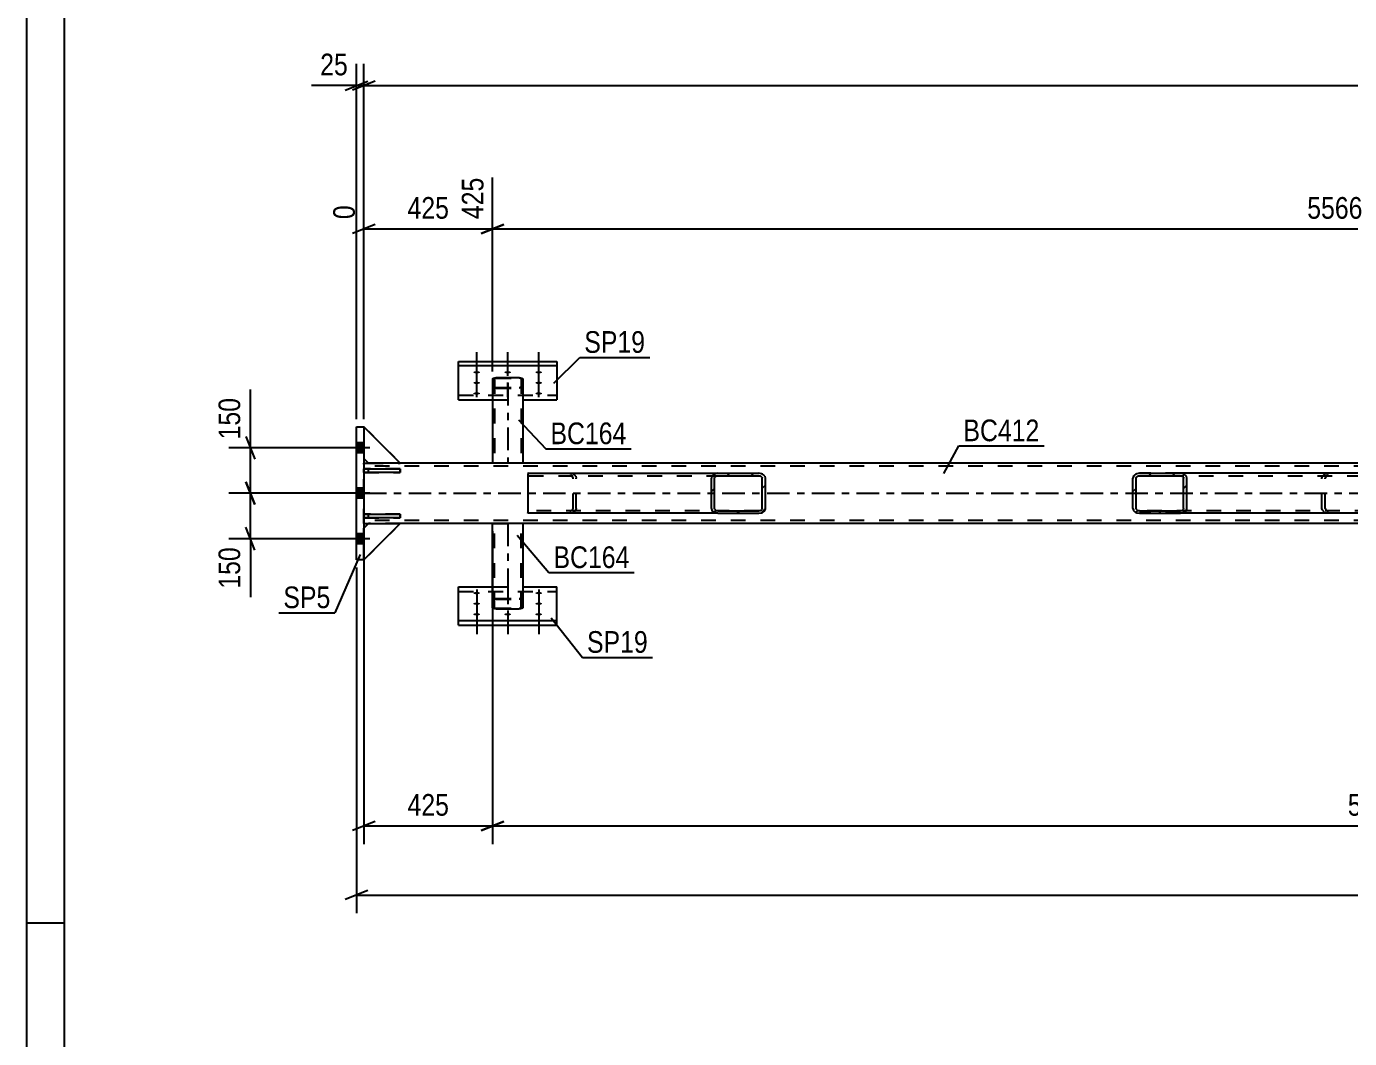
# Model space of a CAD drawing. Header units: millimetres. Extents: x -81 to 760, y -449 to 145.
# Drawn here: x -81.1 to 93.8, y -314.9 to -181.2 of the extents above; entities that cross this region are included whole.
import ezdxf

# ---------------------------------------------------------------- set-up
doc = ezdxf.new("R2010")
doc.units = ezdxf.units.MM
doc.linetypes.add('DXK_LINE_DOT2', pattern=[3.9198, 1.9599, -1.9599])
doc.linetypes.add('DXK_LINE_DOT3', pattern=[5.9187, 2.979, -0.9799, 0.9799, -0.9799])
doc.styles.add('Arial Narrow', font='ARIALN.TTF', dxfattribs={"height": 0.2})

# ---------------------------------------------------------------- blocks, each defined once
blk = doc.blocks.new('Unknown-122571161-1134')
at = {"color": 5, "linetype": 'Continuous'}
for p, q in [((-81.05, 145.34), (-81.05, -448.66)), ((-76.05, 140.34), (-76.05, -443.66)), ((-76.05, -299.66), (-81.05, -299.66))]:
    blk.add_line(p, q, dxfattribs=at)
blk = doc.blocks.new('Part-122571161-1601 - 1376')
at = {"color": 7, "linetype": 'DXK_LINE_DOT2'}
for p, q in [((-31.66, -238.86), (-36.46, -234.06)), ((-36.46, -234.06), (-36.46, -238.26)), ((-36.46, -238.26), (-35.86, -238.86)), ((-35.86, -238.86), (-31.66, -238.86))]:
    blk.add_line(p, q, dxfattribs=at)
blk = doc.blocks.new('Bolt-122571161-1395 - 1376')
at = {"linetype": 'Continuous'}
for points in [[(-21.56, -256.2), (-21.65, -256.2), (-21.74, -256.19), (-21.82, -256.17), (-21.89, -256.15), (-21.94, -256.13), (-21.98, -256.1), (-22, -256.07), (-22, -256.03), (-21.98, -256), (-21.94, -255.98), (-21.89, -255.95), (-21.82, -255.93), (-21.74, -255.91), (-21.65, -255.9), (-21.56, -255.9), (-21.47, -255.9), (-21.38, -255.91), (-21.3, -255.93), (-21.24, -255.95), (-21.18, -255.98), (-21.14, -256), (-21.13, -256.03), (-21.13, -256.07), (-21.14, -256.1), (-21.18, -256.13), (-21.24, -256.15), (-21.3, -256.17), (-21.38, -256.19), (-21.47, -256.2)], [(-13.36, -256.2), (-13.45, -256.2), (-13.54, -256.19), (-13.62, -256.17), (-13.69, -256.15), (-13.74, -256.13), (-13.78, -256.1), (-13.8, -256.07), (-13.8, -256.03), (-13.78, -256), (-13.74, -255.98), (-13.69, -255.95), (-13.62, -255.93), (-13.54, -255.91), (-13.45, -255.9), (-13.36, -255.9), (-13.27, -255.9), (-13.18, -255.91), (-13.1, -255.93), (-13.04, -255.95), (-12.98, -255.98), (-12.94, -256), (-12.93, -256.03), (-12.93, -256.07), (-12.94, -256.1), (-12.98, -256.13), (-13.04, -256.15), (-13.1, -256.17), (-13.18, -256.19), (-13.27, -256.2)], [(-21.56, -257.6), (-21.65, -257.6), (-21.74, -257.59), (-21.82, -257.57), (-21.89, -257.55), (-21.94, -257.53), (-21.98, -257.5), (-22, -257.47), (-22, -257.44), (-21.98, -257.41), (-21.94, -257.38), (-21.89, -257.35), (-21.82, -257.33), (-21.74, -257.32), (-21.65, -257.31), (-21.56, -257.3), (-21.47, -257.31), (-21.38, -257.32), (-21.3, -257.33), (-21.24, -257.35), (-21.18, -257.38), (-21.14, -257.41), (-21.13, -257.44), (-21.13, -257.47), (-21.14, -257.5), (-21.18, -257.53), (-21.24, -257.55), (-21.3, -257.57), (-21.38, -257.59), (-21.47, -257.6)], [(-21.56, -259.01), (-21.65, -259), (-21.74, -258.99), (-21.82, -258.98), (-21.89, -258.96), (-21.94, -258.93), (-21.98, -258.9), (-22, -258.87), (-22, -258.84), (-21.98, -258.81), (-21.94, -258.78), (-21.89, -258.75), (-21.82, -258.73), (-21.74, -258.72), (-21.65, -258.71), (-21.56, -258.7), (-21.47, -258.71), (-21.38, -258.72), (-21.3, -258.73), (-21.24, -258.75), (-21.18, -258.78), (-21.14, -258.81), (-21.13, -258.84), (-21.13, -258.87), (-21.14, -258.9), (-21.18, -258.93), (-21.24, -258.96), (-21.3, -258.98), (-21.38, -258.99), (-21.47, -259)], [(-17.46, -259.01), (-17.55, -259), (-17.64, -258.99), (-17.72, -258.98), (-17.79, -258.96), (-17.84, -258.93), (-17.88, -258.9), (-17.9, -258.87), (-17.9, -258.84), (-17.88, -258.81), (-17.84, -258.78), (-17.79, -258.75), (-17.72, -258.73), (-17.64, -258.72), (-17.55, -258.71), (-17.46, -258.7), (-17.37, -258.71), (-17.28, -258.72), (-17.2, -258.73), (-17.14, -258.75), (-17.08, -258.78), (-17.04, -258.81), (-17.03, -258.84), (-17.03, -258.87), (-17.04, -258.9), (-17.08, -258.93), (-17.14, -258.96), (-17.2, -258.98), (-17.28, -258.99), (-17.37, -259)], [(-13.36, -257.6), (-13.45, -257.6), (-13.54, -257.59), (-13.62, -257.57), (-13.69, -257.55), (-13.74, -257.53), (-13.78, -257.5), (-13.8, -257.47), (-13.8, -257.44), (-13.78, -257.41), (-13.74, -257.38), (-13.69, -257.35), (-13.62, -257.33), (-13.54, -257.32), (-13.45, -257.31), (-13.36, -257.3), (-13.27, -257.31), (-13.18, -257.32), (-13.1, -257.33), (-13.04, -257.35), (-12.98, -257.38), (-12.94, -257.41), (-12.93, -257.44), (-12.93, -257.47), (-12.94, -257.5), (-12.98, -257.53), (-13.04, -257.55), (-13.1, -257.57), (-13.18, -257.59), (-13.27, -257.6)], [(-13.36, -259.01), (-13.45, -259), (-13.54, -258.99), (-13.62, -258.98), (-13.69, -258.96), (-13.74, -258.93), (-13.78, -258.9), (-13.8, -258.87), (-13.8, -258.84), (-13.78, -258.81), (-13.74, -258.78), (-13.69, -258.75), (-13.62, -258.73), (-13.54, -258.72), (-13.45, -258.71), (-13.36, -258.7), (-13.27, -258.71), (-13.18, -258.72), (-13.1, -258.73), (-13.04, -258.75), (-12.98, -258.78), (-12.94, -258.81), (-12.93, -258.84), (-12.93, -258.87), (-12.94, -258.9), (-12.98, -258.93), (-13.04, -258.96), (-13.1, -258.98), (-13.18, -258.99), (-13.27, -259)]]:
    blk.add_hatch(color=1, dxfattribs=at).paths.add_polyline_path(points)
at = {"color": 1, "linetype": 'Continuous'}
for p, q in [((-21.56, -255.56), (-21.56, -258.68)), ((-21.56, -256.96), (-21.56, -260.08)), ((-13.36, -255.56), (-13.36, -258.68)), ((-13.36, -256.96), (-13.36, -260.08)), ((-21.56, -258.37), (-21.56, -261.49)), ((-17.46, -258.37), (-17.46, -261.49)), ((-13.36, -258.37), (-13.36, -261.49))]:
    blk.add_line(p, q, dxfattribs=at)
at = {"color": 1, "linetype": 'DXK_LINE_DOT2'}
blk.add_line((-17.46, -255.56), (-17.46, -258.68), dxfattribs=at)
blk = doc.blocks.new('Part-122571161-1605 - 1376')
at = {"color": 2, "linetype": 'Continuous'}
for p, q in [((-36.46, -245.62), (-31.66, -245.62)), ((-36.46, -246.1), (-36.46, -245.62)), ((-31.66, -246.1), (-36.46, -246.1)), ((-31.66, -245.62), (-31.66, -246.1))]:
    blk.add_line(p, q, dxfattribs=at)
at = {"color": 7, "linetype": 'DXK_LINE_DOT2'}
blk.add_line((-35.86, -246.1), (-35.86, -245.62), dxfattribs=at)
blk = doc.blocks.new('Bolt-122571161-1396 - 1376')
at = {"linetype": 'Continuous'}
for points in [[(-21.56, -226.72), (-21.47, -226.72), (-21.38, -226.73), (-21.3, -226.74), (-21.24, -226.77), (-21.18, -226.79), (-21.14, -226.82), (-21.13, -226.85), (-21.13, -226.88), (-21.14, -226.91), (-21.18, -226.94), (-21.24, -226.97), (-21.3, -226.99), (-21.38, -227), (-21.47, -227.01), (-21.56, -227.02), (-21.65, -227.01), (-21.74, -227), (-21.82, -226.99), (-21.89, -226.97), (-21.94, -226.94), (-21.98, -226.91), (-22, -226.88), (-22, -226.85), (-21.98, -226.82), (-21.94, -226.79), (-21.89, -226.77), (-21.82, -226.74), (-21.74, -226.73), (-21.65, -226.72)], [(-17.46, -226.72), (-17.37, -226.72), (-17.28, -226.73), (-17.2, -226.74), (-17.14, -226.77), (-17.08, -226.79), (-17.04, -226.82), (-17.03, -226.85), (-17.03, -226.88), (-17.04, -226.91), (-17.08, -226.94), (-17.14, -226.97), (-17.2, -226.99), (-17.28, -227), (-17.37, -227.01), (-17.46, -227.02), (-17.55, -227.01), (-17.64, -227), (-17.72, -226.99), (-17.79, -226.97), (-17.84, -226.94), (-17.88, -226.91), (-17.9, -226.88), (-17.9, -226.85), (-17.88, -226.82), (-17.84, -226.79), (-17.79, -226.77), (-17.72, -226.74), (-17.64, -226.73), (-17.55, -226.72)], [(-13.36, -226.72), (-13.27, -226.72), (-13.18, -226.73), (-13.1, -226.74), (-13.04, -226.77), (-12.98, -226.79), (-12.94, -226.82), (-12.93, -226.85), (-12.93, -226.88), (-12.94, -226.91), (-12.98, -226.94), (-13.04, -226.97), (-13.1, -226.99), (-13.18, -227), (-13.27, -227.01), (-13.36, -227.02), (-13.45, -227.01), (-13.54, -227), (-13.62, -226.99), (-13.69, -226.97), (-13.74, -226.94), (-13.78, -226.91), (-13.8, -226.88), (-13.8, -226.85), (-13.78, -226.82), (-13.74, -226.79), (-13.69, -226.77), (-13.62, -226.74), (-13.54, -226.73), (-13.45, -226.72)], [(-21.56, -228.12), (-21.47, -228.12), (-21.38, -228.13), (-21.3, -228.15), (-21.24, -228.17), (-21.18, -228.19), (-21.14, -228.22), (-21.13, -228.25), (-21.13, -228.28), (-21.14, -228.31), (-21.18, -228.34), (-21.24, -228.37), (-21.3, -228.39), (-21.38, -228.41), (-21.47, -228.42), (-21.56, -228.42), (-21.65, -228.42), (-21.74, -228.41), (-21.82, -228.39), (-21.89, -228.37), (-21.94, -228.34), (-21.98, -228.31), (-22, -228.28), (-22, -228.25), (-21.98, -228.22), (-21.94, -228.19), (-21.89, -228.17), (-21.82, -228.15), (-21.74, -228.13), (-21.65, -228.12)], [(-13.36, -228.12), (-13.27, -228.12), (-13.18, -228.13), (-13.1, -228.15), (-13.04, -228.17), (-12.98, -228.19), (-12.94, -228.22), (-12.93, -228.25), (-12.93, -228.28), (-12.94, -228.31), (-12.98, -228.34), (-13.04, -228.37), (-13.1, -228.39), (-13.18, -228.41), (-13.27, -228.42), (-13.36, -228.42), (-13.45, -228.42), (-13.54, -228.41), (-13.62, -228.39), (-13.69, -228.37), (-13.74, -228.34), (-13.78, -228.31), (-13.8, -228.28), (-13.8, -228.25), (-13.78, -228.22), (-13.74, -228.19), (-13.69, -228.17), (-13.62, -228.15), (-13.54, -228.13), (-13.45, -228.12)], [(-21.56, -229.52), (-21.47, -229.52), (-21.38, -229.53), (-21.3, -229.55), (-21.24, -229.57), (-21.18, -229.6), (-21.14, -229.62), (-21.13, -229.65), (-21.13, -229.69), (-21.14, -229.72), (-21.18, -229.75), (-21.24, -229.77), (-21.3, -229.79), (-21.38, -229.81), (-21.47, -229.82), (-21.56, -229.82), (-21.65, -229.82), (-21.74, -229.81), (-21.82, -229.79), (-21.89, -229.77), (-21.94, -229.75), (-21.98, -229.72), (-22, -229.69), (-22, -229.65), (-21.98, -229.62), (-21.94, -229.6), (-21.89, -229.57), (-21.82, -229.55), (-21.74, -229.53), (-21.65, -229.52)], [(-13.36, -229.52), (-13.27, -229.52), (-13.18, -229.53), (-13.1, -229.55), (-13.04, -229.57), (-12.98, -229.6), (-12.94, -229.62), (-12.93, -229.65), (-12.93, -229.69), (-12.94, -229.72), (-12.98, -229.75), (-13.04, -229.77), (-13.1, -229.79), (-13.18, -229.81), (-13.27, -229.82), (-13.36, -229.82), (-13.45, -229.82), (-13.54, -229.81), (-13.62, -229.79), (-13.69, -229.77), (-13.74, -229.75), (-13.78, -229.72), (-13.8, -229.69), (-13.8, -229.65), (-13.78, -229.62), (-13.74, -229.6), (-13.69, -229.57), (-13.62, -229.55), (-13.54, -229.53), (-13.45, -229.52)]]:
    blk.add_hatch(color=1, dxfattribs=at).paths.add_polyline_path(points)
at = {"color": 1, "linetype": 'Continuous'}
for p, q in [((-21.56, -227.35), (-21.56, -224.23)), ((-17.46, -227.35), (-17.46, -224.23)), ((-13.36, -227.35), (-13.36, -224.23)), ((-21.56, -228.76), (-21.56, -225.64)), ((-21.56, -230.16), (-21.56, -227.04)), ((-13.36, -228.76), (-13.36, -225.64)), ((-13.36, -230.16), (-13.36, -227.04))]:
    blk.add_line(p, q, dxfattribs=at)
at = {"color": 1, "linetype": 'DXK_LINE_DOT2'}
blk.add_line((-17.46, -230.16), (-17.46, -227.04), dxfattribs=at)
blk = doc.blocks.new('Part-122571161-1599 - 1376')
at = {"color": 7, "linetype": 'DXK_LINE_DOT2'}
for p, q in [((-31.66, -238.86), (-36.46, -234.06)), ((-36.46, -234.06), (-36.46, -238.26)), ((-36.46, -238.26), (-35.86, -238.86)), ((-35.86, -238.86), (-31.66, -238.86))]:
    blk.add_line(p, q, dxfattribs=at)
blk = doc.blocks.new('Bolt-122571161-1405 - 1376')
at = {"linetype": 'Continuous'}
for points in [[(-37.46, -236.2), (-37.46, -237.52), (-36.46, -237.52), (-36.46, -236.2)], [(-37.46, -236.2), (-37.46, -237.52), (-36.46, -237.52), (-36.46, -236.2)], [(-37.46, -236.2), (-37.46, -237.52), (-36.46, -237.52), (-36.46, -236.2)], [(-37.46, -236.2), (-37.46, -237.52), (-36.46, -237.52), (-36.46, -236.2)], [(-37.46, -242.2), (-37.46, -243.52), (-36.46, -243.52), (-36.46, -242.2)], [(-37.46, -242.2), (-37.46, -243.52), (-36.46, -243.52), (-36.46, -242.2)], [(-37.46, -248.2), (-37.46, -249.52), (-36.46, -249.52), (-36.46, -248.2)], [(-37.46, -248.2), (-37.46, -249.52), (-36.46, -249.52), (-36.46, -248.2)], [(-37.46, -248.2), (-37.46, -249.52), (-36.46, -249.52), (-36.46, -248.2)], [(-37.46, -248.2), (-37.46, -249.52), (-36.46, -249.52), (-36.46, -248.2)]]:
    blk.add_hatch(color=1, dxfattribs=at).paths.add_polyline_path(points)
at = {"color": 1, "linetype": 'Continuous'}
for p, q in [((-35.7, -236.86), (-40.46, -236.86)), ((-35.7, -236.86), (-40.46, -236.86)), ((-35.7, -236.86), (-40.46, -236.86)), ((-35.7, -236.86), (-40.46, -236.86)), ((-36.46, -236.2), (-37.46, -236.2)), ((-36.46, -236.2), (-37.46, -236.2)), ((-36.46, -236.2), (-37.46, -236.2)), ((-36.46, -236.2), (-37.46, -236.2)), ((-36.46, -237.52), (-37.46, -237.52)), ((-36.46, -237.52), (-37.46, -237.52)), ((-36.46, -237.52), (-37.46, -237.52)), ((-36.46, -237.52), (-37.46, -237.52)), ((-35.7, -242.86), (-40.46, -242.86)), ((-35.7, -242.86), (-40.46, -242.86)), ((-36.46, -242.2), (-37.46, -242.2)), ((-36.46, -242.2), (-37.46, -242.2)), ((-36.46, -243.52), (-37.46, -243.52)), ((-36.46, -243.52), (-37.46, -243.52)), ((-36.46, -248.2), (-37.46, -248.2)), ((-36.46, -248.2), (-37.46, -248.2)), ((-36.46, -248.2), (-37.46, -248.2)), ((-36.46, -248.2), (-37.46, -248.2)), ((-35.7, -248.86), (-40.46, -248.86)), ((-35.7, -248.86), (-40.46, -248.86)), ((-35.7, -248.86), (-40.46, -248.86)), ((-35.7, -248.86), (-40.46, -248.86)), ((-36.46, -249.52), (-37.46, -249.52)), ((-36.46, -249.52), (-37.46, -249.52)), ((-36.46, -249.52), (-37.46, -249.52)), ((-36.46, -249.52), (-37.46, -249.52))]:
    blk.add_line(p, q, dxfattribs=at)
blk = doc.blocks.new('Part-122571161-1557 - 1376')
at = {"color": 2, "linetype": 'Continuous'}
for p, q in [((-23.96, -260.28), (-23.96, -255.23)), ((-23.96, -255.23), (-19.46, -255.23)), ((-15.46, -255.23), (-10.96, -255.23)), ((-10.96, -260.28), (-10.96, -255.23)), ((-23.96, -259.68), (-10.96, -259.68)), ((-23.96, -260.28), (-10.96, -260.28))]:
    blk.add_line(p, q, dxfattribs=at)
at = {"color": 7, "linetype": 'DXK_LINE_DOT2'}
for p, q in [((-19.46, -255.23), (-15.46, -255.23)), ((-23.96, -255.83), (-10.96, -255.83))]:
    blk.add_line(p, q, dxfattribs=at)
blk = doc.blocks.new('Part-122571161-1600 - 1376')
at = {"color": 2, "linetype": 'Continuous'}
for p, q in [((-31.66, -238.86), (-36.46, -234.06)), ((-36.46, -234.06), (-36.46, -238.26)), ((-36.46, -238.26), (-35.86, -238.86)), ((-31.66, -238.86), (-35.86, -238.86))]:
    blk.add_line(p, q, dxfattribs=at)
blk = doc.blocks.new('Part-122571161-1604 - 1376')
at = {"color": 7, "linetype": 'DXK_LINE_DOT2'}
for p, q in [((-36.46, -247.46), (-35.86, -246.86)), ((-31.66, -246.86), (-36.46, -251.66)), ((-36.46, -251.66), (-36.46, -247.46)), ((-35.86, -246.86), (-31.66, -246.86))]:
    blk.add_line(p, q, dxfattribs=at)
blk = doc.blocks.new('Part-122571161-1562 - 1376')
at = {"color": 2, "linetype": 'Continuous'}
for p, q in [((-23.96, -230.49), (-23.96, -225.44)), ((-23.96, -225.44), (-10.96, -225.44)), ((-10.96, -225.44), (-10.96, -230.49)), ((-10.96, -226.04), (-23.96, -226.04)), ((-23.96, -230.49), (-19.46, -230.49)), ((-15.46, -230.49), (-10.96, -230.49))]:
    blk.add_line(p, q, dxfattribs=at)
at = {"color": 7, "linetype": 'DXK_LINE_DOT2'}
for p, q in [((-23.96, -229.89), (-10.96, -229.89)), ((-19.46, -230.49), (-15.46, -230.49))]:
    blk.add_line(p, q, dxfattribs=at)
blk = doc.blocks.new('Part-122571161-1577 - 1376')
at = {"color": 2, "linetype": 'Continuous'}
for p, q in [((-19.46, -227.75), (-19.43, -227.69)), ((-19.46, -227.75), (-19.46, -238.86)), ((-19.43, -227.69), (-19.32, -227.63)), ((-19.32, -227.63), (-19.17, -227.6)), ((-19.17, -227.6), (-18.98, -227.58)), ((-18.98, -227.58), (-15.94, -227.58)), ((-15.94, -227.58), (-15.76, -227.6)), ((-15.76, -227.6), (-15.6, -227.63)), ((-15.6, -227.63), (-15.5, -227.69)), ((-15.5, -227.69), (-15.46, -227.75)), ((-15.46, -227.75), (-15.46, -238.86))]:
    blk.add_line(p, q, dxfattribs=at)
at = {"color": 7, "linetype": 'DXK_LINE_DOT2'}
for p, q in [((-19.43, -228.85), (-19.46, -228.79)), ((-19.32, -228.9), (-19.43, -228.85)), ((-19.17, -228.94), (-19.32, -228.9)), ((-19.2, -227.72), (-19.22, -227.75)), ((-19.22, -227.75), (-19.22, -238.86)), ((-19.22, -228.79), (-19.2, -228.82)), ((-19.15, -227.69), (-19.2, -227.72)), ((-19.2, -228.82), (-19.15, -228.85)), ((-18.98, -228.95), (-19.17, -228.94)), ((-19.07, -227.67), (-19.15, -227.69)), ((-19.15, -228.85), (-19.07, -228.86)), ((-18.98, -227.67), (-19.07, -227.67)), ((-19.07, -228.86), (-18.98, -228.87)), ((-18.98, -227.67), (-15.94, -227.67)), ((-18.98, -228.87), (-15.94, -228.87)), ((-18.98, -228.95), (-15.94, -228.95)), ((-15.85, -227.67), (-15.94, -227.67)), ((-15.94, -228.87), (-15.85, -228.86)), ((-15.76, -228.94), (-15.94, -228.95)), ((-15.77, -227.69), (-15.85, -227.67)), ((-15.85, -228.86), (-15.77, -228.85)), ((-15.72, -227.72), (-15.77, -227.69)), ((-15.77, -228.85), (-15.72, -228.82)), ((-15.6, -228.9), (-15.76, -228.94)), ((-15.7, -227.75), (-15.72, -227.72)), ((-15.72, -228.82), (-15.7, -228.79)), ((-15.7, -227.75), (-15.7, -238.86)), ((-15.5, -228.85), (-15.6, -228.9)), ((-15.46, -228.79), (-15.5, -228.85)), ((-15.46, -238.86), (-19.46, -238.86))]:
    blk.add_line(p, q, dxfattribs=at)
at = {"color": 7, "linetype": 'DXK_LINE_DOT3'}
blk.add_line((-17.46, -228.27), (-17.46, -238.86), dxfattribs=at)
blk = doc.blocks.new('Part-122571161-1602 - 1376')
at = {"color": 7, "linetype": 'DXK_LINE_DOT2'}
for p, q in [((-36.46, -247.46), (-35.86, -246.86)), ((-31.66, -246.86), (-36.46, -251.66)), ((-36.46, -251.66), (-36.46, -247.46)), ((-35.86, -246.86), (-31.66, -246.86))]:
    blk.add_line(p, q, dxfattribs=at)
blk = doc.blocks.new('Part-122571161-1603 - 1376')
at = {"color": 2, "linetype": 'Continuous'}
for p, q in [((-36.46, -247.46), (-35.86, -246.86)), ((-31.66, -246.86), (-36.46, -251.66)), ((-36.46, -251.66), (-36.46, -247.46)), ((-35.86, -246.86), (-31.66, -246.86))]:
    blk.add_line(p, q, dxfattribs=at)
blk = doc.blocks.new('Part-122571161-1606 - 1376')
at = {"color": 2, "linetype": 'Continuous'}
for p, q in [((-36.46, -239.62), (-31.66, -239.62)), ((-36.46, -240.1), (-36.46, -239.62)), ((-31.66, -240.1), (-36.46, -240.1)), ((-31.66, -239.62), (-31.66, -240.1))]:
    blk.add_line(p, q, dxfattribs=at)
at = {"color": 7, "linetype": 'DXK_LINE_DOT2'}
blk.add_line((-35.86, -240.1), (-35.86, -239.62), dxfattribs=at)
blk = doc.blocks.new('Part-122571161-1607 - 1376')
at = {"color": 7, "linetype": 'DXK_LINE_DOT2'}
for p, q in [((-31.66, -245.62), (-36.46, -245.62)), ((-36.46, -245.62), (-36.46, -246.1)), ((-36.46, -246.1), (-31.66, -246.1)), ((-35.86, -246.1), (-35.86, -245.62)), ((-31.66, -246.1), (-31.66, -245.62))]:
    blk.add_line(p, q, dxfattribs=at)
blk = doc.blocks.new('Part-122571161-1608 - 1376')
at = {"color": 7, "linetype": 'DXK_LINE_DOT2'}
for p, q in [((-31.66, -239.62), (-36.46, -239.62)), ((-36.46, -239.62), (-36.46, -240.1)), ((-36.46, -240.1), (-31.66, -240.1)), ((-35.86, -240.1), (-35.86, -239.62)), ((-31.66, -240.1), (-31.66, -239.62))]:
    blk.add_line(p, q, dxfattribs=at)
blk = doc.blocks.new('Part-122571161-1635 - 1376')
at = {"color": 2, "linetype": 'Continuous'}
for p, q in [((-37.46, -251.66), (-37.46, -234.06)), ((-37.46, -234.06), (-36.46, -234.06)), ((-36.46, -234.06), (-36.46, -251.66)), ((-36.46, -251.66), (-37.46, -251.66))]:
    blk.add_line(p, q, dxfattribs=at)
blk = doc.blocks.new('Part-122571161-1656 - 1376')
at = {"color": 2, "linetype": 'Continuous'}
for p, q in [((-36.46, -238.86), (-35.86, -238.86)), ((574.51, -238.86), (-31.66, -238.86)), ((-36.46, -246.86), (-35.86, -246.86)), ((574.51, -246.86), (-31.66, -246.86))]:
    blk.add_line(p, q, dxfattribs=at)
at = {"color": 7, "linetype": 'DXK_LINE_DOT2'}
for p, q in [((-36.46, -246.86), (-36.46, -238.86)), ((574.51, -239.26), (-36.46, -239.26)), ((-31.66, -238.86), (-35.86, -238.86)), ((574.51, -246.46), (-36.46, -246.46)), ((-31.66, -246.86), (-35.86, -246.86))]:
    blk.add_line(p, q, dxfattribs=at)
at = {"color": 7, "linetype": 'DXK_LINE_DOT3'}
blk.add_line((-36.46, -242.86), (574.51, -242.86), dxfattribs=at)
blk = doc.blocks.new('Part-122571161-1658 - 1376')
at = {"linetype": 'Continuous'}
h = blk.add_hatch(dxfattribs=at)
h.set_pattern_fill('', scale=0.7, style=0, pattern_type=0)
h.set_pattern_definition([(45, (71.7587, -245.4517), (-1.57154, 1.57154), [])])
h.paths.add_polyline_path([(71.43, -245.5), (71.76, -245.45), (72.04, -245.31), (72.23, -245.11), (72.29, -244.86), (72.29, -240.86), (72.23, -240.62), (72.04, -240.41), (71.76, -240.27), (71.43, -240.22), (66.01, -240.22), (65.68, -240.27), (65.39, -240.41), (65.21, -240.62), (65.14, -240.86), (65.14, -244.86), (65.21, -245.11), (65.39, -245.31), (65.68, -245.45), (66.01, -245.5)])
h.paths.add_polyline_path([(65.84, -245.16), (65.7, -245.09), (65.61, -244.98), (65.57, -244.86), (65.57, -240.86), (65.61, -240.74), (65.7, -240.63), (65.84, -240.56), (66.01, -240.54), (71.43, -240.54), (71.59, -240.56), (71.73, -240.63), (71.83, -240.74), (71.86, -240.86), (71.86, -244.86), (71.83, -244.98), (71.73, -245.09), (71.59, -245.16), (71.43, -245.18), (66.01, -245.18)])
at = {"color": 2, "linetype": 'Continuous'}
for p, q in [((65.21, -240.62), (65.14, -240.86)), ((65.14, -244.86), (65.14, -240.86)), ((65.57, -240.86), (65.61, -240.74)), ((65.57, -244.86), (65.57, -240.86)), ((66.01, -240.22), (65.68, -240.27)), ((65.84, -240.56), (66.01, -240.54)), ((66.01, -240.22), (71.43, -240.22)), ((66.01, -240.54), (71.43, -240.54)), ((96.43, -240.22), (71.43, -240.22)), ((71.76, -240.27), (71.43, -240.22)), ((71.43, -240.54), (71.59, -240.56)), ((71.83, -240.74), (71.86, -240.86)), ((71.86, -244.86), (71.86, -240.86)), ((72.29, -240.86), (72.23, -240.62)), ((72.29, -244.86), (72.29, -240.86)), ((96.43, -240.22), (96.56, -240.24)), ((96.56, -240.24), (96.56, -240.27)), ((96.56, -240.27), (96.56, -240.41)), ((96.56, -240.41), (96.56, -240.86)), ((65.14, -244.86), (65.21, -245.11)), ((65.61, -244.98), (65.57, -244.86)), ((65.68, -245.45), (66.01, -245.5)), ((66.01, -245.18), (65.84, -245.16)), ((66.01, -245.18), (71.43, -245.18)), ((66.01, -245.5), (71.43, -245.5)), ((71.59, -245.16), (71.43, -245.18)), ((71.43, -245.5), (71.76, -245.45)), ((96.43, -245.5), (71.43, -245.5)), ((71.86, -244.86), (71.83, -244.98)), ((72.23, -245.11), (72.29, -244.86)), ((96.43, -245.5), (96.56, -245.48)), ((96.56, -245.48), (96.56, -244.86))]:
    blk.add_line(p, q, dxfattribs=at)
at = {"color": 7, "linetype": 'DXK_LINE_DOT2'}
for p, q in [((71.43, -240.22), (66.01, -240.22)), ((66.01, -240.54), (96.43, -240.54)), ((90.14, -240.86), (90.21, -240.62)), ((90.14, -244.86), (90.14, -240.86)), ((90.61, -240.74), (90.57, -240.86)), ((90.57, -244.86), (90.57, -240.86)), ((90.68, -240.27), (91.01, -240.22)), ((91.01, -240.54), (90.84, -240.56)), ((96.43, -240.54), (96.56, -240.56)), ((96.56, -240.41), (96.56, -240.56)), ((96.56, -244.86), (96.56, -240.62)), ((96.43, -245.18), (66.01, -245.18)), ((71.43, -245.5), (66.01, -245.5)), ((90.21, -245.11), (90.14, -244.86)), ((90.57, -244.86), (90.61, -244.98)), ((91.01, -245.5), (90.68, -245.45)), ((90.84, -245.16), (91.01, -245.18)), ((96.43, -245.18), (96.56, -245.16))]:
    blk.add_line(p, q, dxfattribs=at)
at = {"color": 2, "linetype": 'Continuous'}
for centre, radius, start, end in [((65.88, -241.04), 0.792, 104.8339, 148.022), ((65.94, -240.95), 0.396, 104.8339, 148.022), ((71.49, -240.95), 0.396, 31.978, 75.1661), ((71.56, -241.04), 0.792, 31.978, 75.1661), ((65.88, -244.69), 0.792, 211.978, 255.1661), ((65.94, -244.77), 0.396, 211.978, 255.1661), ((71.49, -244.77), 0.396, 284.8339, 328.022), ((71.56, -244.69), 0.792, 284.8339, 328.022)]:
    blk.add_arc(centre, radius, start, end, dxfattribs=at)
at = {"color": 7, "linetype": 'DXK_LINE_DOT2'}
for centre, radius, start, end in [((90.88, -241.04), 0.792, 104.8339, 148.022), ((90.94, -240.95), 0.396, 104.8339, 148.022), ((90.88, -244.69), 0.792, 211.978, 255.1661), ((90.94, -244.77), 0.396, 211.978, 255.1661)]:
    blk.add_arc(centre, radius, start, end, dxfattribs=at)
blk = doc.blocks.new('Part-122571161-1663 - 1376')
at = {"color": 2, "linetype": 'Continuous'}
for p, q in [((-19.46, -257.97), (-19.46, -246.86)), ((-15.46, -246.86), (-15.46, -257.97)), ((-19.43, -258.04), (-19.46, -257.97)), ((-19.32, -258.09), (-19.43, -258.04)), ((-19.17, -258.12), (-19.32, -258.09)), ((-18.98, -258.14), (-19.17, -258.12)), ((-18.98, -258.14), (-15.94, -258.14)), ((-15.76, -258.12), (-15.94, -258.14)), ((-15.6, -258.09), (-15.76, -258.12)), ((-15.5, -258.04), (-15.6, -258.09)), ((-15.46, -257.97), (-15.5, -258.04))]:
    blk.add_line(p, q, dxfattribs=at)
at = {"color": 7, "linetype": 'DXK_LINE_DOT2'}
for p, q in [((-19.46, -246.86), (-15.46, -246.86)), ((-19.22, -257.97), (-19.22, -246.86)), ((-15.7, -257.97), (-15.7, -246.86)), ((-19.46, -256.93), (-19.43, -256.87)), ((-19.43, -256.87), (-19.32, -256.82)), ((-19.32, -256.82), (-19.17, -256.78)), ((-19.2, -256.9), (-19.22, -256.93)), ((-19.15, -256.87), (-19.2, -256.9)), ((-19.17, -256.78), (-18.98, -256.77)), ((-19.07, -256.86), (-19.15, -256.87)), ((-18.98, -256.85), (-19.07, -256.86)), ((-18.98, -256.77), (-15.94, -256.77)), ((-18.98, -256.85), (-15.94, -256.85)), ((-15.94, -256.77), (-15.76, -256.78)), ((-15.85, -256.86), (-15.94, -256.85)), ((-15.77, -256.87), (-15.85, -256.86)), ((-15.77, -256.87), (-15.76, -256.88)), ((-15.76, -256.78), (-15.6, -256.82)), ((-15.76, -256.88), (-15.72, -256.9)), ((-15.7, -256.93), (-15.72, -256.9)), ((-15.6, -256.82), (-15.5, -256.87)), ((-15.5, -256.87), (-15.46, -256.93)), ((-19.22, -257.97), (-19.2, -258)), ((-19.2, -258), (-19.15, -258.03)), ((-19.15, -258.03), (-19.07, -258.05)), ((-19.07, -258.05), (-18.98, -258.05)), ((-18.98, -258.05), (-15.94, -258.05)), ((-15.94, -258.05), (-15.85, -258.05)), ((-15.85, -258.05), (-15.77, -258.03)), ((-15.77, -258.03), (-15.72, -258)), ((-15.72, -258), (-15.7, -257.97))]:
    blk.add_line(p, q, dxfattribs=at)
at = {"color": 7, "linetype": 'DXK_LINE_DOT3'}
blk.add_line((-17.46, -246.86), (-17.46, -257.45), dxfattribs=at)
blk = doc.blocks.new('Part-122571161-1679 - 1376')
at = {"linetype": 'Continuous'}
h = blk.add_hatch(dxfattribs=at)
h.set_pattern_fill('', scale=0.7, style=0, pattern_type=0)
h.set_pattern_definition([(45, (16.0663, -245.4517), (-1.57154, 1.57154), [])])
h.paths.add_polyline_path([(15.73, -245.5), (16.07, -245.45), (16.35, -245.31), (16.54, -245.11), (16.6, -244.86), (16.6, -240.86), (16.54, -240.62), (16.35, -240.41), (16.07, -240.27), (15.73, -240.22), (10.31, -240.22), (9.98, -240.27), (9.7, -240.41), (9.51, -240.62), (9.45, -240.86), (9.45, -244.86), (9.51, -245.11), (9.7, -245.31), (9.98, -245.45), (10.31, -245.5)])
h.paths.add_polyline_path([(10.15, -245.16), (10.01, -245.09), (9.91, -244.98), (9.88, -244.86), (9.88, -240.86), (9.91, -240.74), (10.01, -240.63), (10.15, -240.56), (10.31, -240.54), (15.73, -240.54), (15.9, -240.56), (16.04, -240.63), (16.13, -240.74), (16.17, -240.86), (16.17, -244.86), (16.13, -244.98), (16.04, -245.09), (15.9, -245.16), (15.73, -245.18), (10.31, -245.18)])
at = {"color": 2, "linetype": 'Continuous'}
for p, q in [((-14.69, -240.22), (-14.82, -240.24)), ((-14.82, -240.24), (-14.82, -245.45)), ((-14.69, -240.22), (10.31, -240.22)), ((9.51, -240.62), (9.45, -240.86)), ((9.45, -244.86), (9.45, -240.86)), ((9.88, -240.86), (9.91, -240.74)), ((9.88, -244.86), (9.88, -240.86)), ((10.31, -240.22), (9.98, -240.27)), ((10.15, -240.56), (10.31, -240.54)), ((10.31, -240.22), (15.73, -240.22)), ((10.31, -240.54), (15.73, -240.54)), ((16.07, -240.27), (15.73, -240.22)), ((15.73, -240.54), (15.9, -240.56)), ((16.13, -240.74), (16.17, -240.86)), ((16.17, -244.86), (16.17, -240.86)), ((16.6, -240.86), (16.54, -240.62)), ((16.6, -244.86), (16.6, -240.86)), ((-14.82, -245.48), (-14.82, -245.45)), ((-14.69, -245.5), (-14.82, -245.48)), ((10.31, -245.5), (-14.69, -245.5)), ((9.45, -244.86), (9.51, -245.11)), ((9.91, -244.98), (9.88, -244.86)), ((9.98, -245.45), (10.31, -245.5)), ((10.31, -245.18), (10.15, -245.16)), ((10.31, -245.18), (15.73, -245.18)), ((10.31, -245.5), (15.73, -245.5)), ((15.9, -245.16), (15.73, -245.18)), ((15.73, -245.5), (16.07, -245.45)), ((16.17, -244.86), (16.13, -244.98)), ((16.54, -245.11), (16.6, -244.86))]:
    blk.add_line(p, q, dxfattribs=at)
at = {"color": 7, "linetype": 'DXK_LINE_DOT2'}
for p, q in [((-14.82, -240.56), (-14.69, -240.54)), ((-14.69, -240.54), (15.73, -240.54)), ((-9.27, -240.22), (-8.94, -240.27)), ((-9.1, -240.56), (-9.27, -240.54)), ((-8.83, -240.86), (-8.87, -240.74)), ((-8.83, -244.86), (-8.83, -240.86)), ((-8.47, -240.62), (-8.4, -240.86)), ((-8.4, -244.86), (-8.4, -240.86)), ((10.31, -240.22), (15.73, -240.22)), ((-14.69, -245.18), (-14.82, -245.16)), ((15.73, -245.18), (-14.69, -245.18)), ((-9.27, -245.18), (-9.1, -245.16)), ((-8.94, -245.45), (-9.27, -245.5)), ((-8.87, -244.98), (-8.83, -244.86)), ((-8.4, -244.86), (-8.47, -245.11)), ((10.31, -245.5), (15.73, -245.5))]:
    blk.add_line(p, q, dxfattribs=at)
for centre, radius, start, end in [((-9.2, -240.95), 0.396, 31.978, 75.1661), ((-9.14, -241.04), 0.792, 31.978, 75.1661), ((-9.2, -244.77), 0.396, 284.8339, 328.022), ((-9.14, -244.69), 0.792, 284.8339, 328.022)]:
    blk.add_arc(centre, radius, start, end, dxfattribs=at)
at = {"color": 2, "linetype": 'Continuous'}
for centre, radius, start, end in [((10.19, -241.04), 0.792, 104.8339, 148.022), ((10.25, -240.95), 0.396, 104.8339, 148.022), ((15.8, -240.95), 0.396, 31.978, 75.1661), ((15.86, -241.04), 0.792, 31.978, 75.1661), ((10.19, -244.69), 0.792, 211.978, 255.1661), ((10.25, -244.77), 0.396, 211.978, 255.1661), ((15.8, -244.77), 0.396, 284.8339, 328.022), ((15.86, -244.69), 0.792, 284.8339, 328.022)]:
    blk.add_arc(centre, radius, start, end, dxfattribs=at)
blk = doc.blocks.new('StraightDimension-122571161-2090 - 1376')
at = {"color": 7, "linetype": 'Continuous'}
for p, q in [((-19.46, -247.86), (-19.46, -289.22)), ((-17.96, -286.22), (-20.96, -287.42)), ((-19.46, -286.82), (213.87, -286.82))]:
    blk.add_line(p, q, dxfattribs=at)
at = {"color": 0}
blk.add_wipeout([(101.46, -286.07), (101.46, -281.87), (92.95, -281.87), (92.95, -286.07)], dxfattribs=at)
at = {"color": 3, "style": 'Arial Narrow'}
blk.add_text('5833', height=2.863, dxfattribs=at).set_placement((93.55, -285.47))
blk = doc.blocks.new('StraightDimension-122571161-2040 - 1376')
at = {"color": 7, "linetype": 'Continuous'}
for p, q in [((-36.46, -233.06), (-36.46, -186.13)), ((-34.96, -188.38), (-37.96, -189.58)), ((-36.46, -188.98), (585.41, -188.98))]:
    blk.add_line(p, q, dxfattribs=at)
blk = doc.blocks.new('StraightDimension-122571161-1710 - 1376')
at = {"color": 7, "linetype": 'Continuous'}
for p, q in [((-39.88, -242.86), (-54.31, -242.86)), ((-52.06, -241.36), (-50.86, -244.36)), ((-51.46, -248.86), (-51.46, -242.86)), ((-50.86, -250.36), (-52.06, -247.36)), ((-40.46, -248.86), (-54.31, -248.86))]:
    blk.add_line(p, q, dxfattribs=at)
at = {"color": 0}
blk.add_wipeout([(-52.21, -249.39), (-56.41, -249.39), (-56.41, -256.07), (-52.21, -256.07)], dxfattribs=at)
at = {"color": 7, "linetype": 'Continuous'}
blk.add_line((-51.46, -248.86), (-51.46, -256.59), dxfattribs=at)
blk.add_line((-51.46, -248.86), (-51.46, -256.59), dxfattribs=at)
at = {"color": 3, "style": 'Arial Narrow'}
blk.add_text('150', height=2.863, rotation=90.0002, dxfattribs=at).set_placement((-52.81, -255.47))
blk = doc.blocks.new('StraightDimension-122571161-1729 - 1376')
at = {"color": 7, "linetype": 'Continuous'}
for p, q in [((-52.06, -235.36), (-50.86, -238.36)), ((-40.46, -236.86), (-54.31, -236.86)), ((-51.46, -242.86), (-51.46, -236.86)), ((-39.88, -242.86), (-54.31, -242.86)), ((-50.86, -244.36), (-52.06, -241.36))]:
    blk.add_line(p, q, dxfattribs=at)
at = {"color": 0}
blk.add_wipeout([(-52.21, -229.65), (-56.41, -229.65), (-56.41, -236.34), (-52.21, -236.34)], dxfattribs=at)
at = {"color": 7, "linetype": 'Continuous'}
blk.add_line((-51.46, -236.86), (-51.46, -229.13), dxfattribs=at)
blk.add_line((-51.46, -236.86), (-51.46, -229.13), dxfattribs=at)
at = {"color": 3, "style": 'Arial Narrow'}
blk.add_text('150', height=2.863, rotation=90.0002, dxfattribs=at).set_placement((-52.81, -235.74))
blk = doc.blocks.new('StraightDimension-122571161-1746 - 1376')
at = {"color": 7, "linetype": 'Continuous'}
for p, q in [((-19.46, -226.75), (-19.46, -201.15)), ((-36.46, -233.06), (-36.46, -204.81)), ((-34.96, -207.33), (-37.96, -208.53)), ((-36.46, -207.93), (-19.46, -207.93)), ((-20.96, -208.53), (-17.96, -207.33))]:
    blk.add_line(p, q, dxfattribs=at)
at = {"color": 0, "linetype": 'Continuous'}
blk.add_wipeout([(-37.06, -204.21), (-41.26, -204.21), (-41.26, -207.23), (-37.06, -207.23)], dxfattribs=at)
at = {"color": 0}
blk.add_wipeout([(-24.62, -207.18), (-24.62, -202.98), (-31.3, -202.98), (-31.3, -207.18)], dxfattribs=at)
at = {"color": 3, "style": 'Arial Narrow'}
blk.add_text('425', height=2.863, dxfattribs=at).set_placement((-30.7, -206.58))
at = {"color": 3, "linetype": 'Continuous', "style": 'Arial Narrow'}
blk.add_text('0', height=2.86, rotation=90.0002, dxfattribs=at).set_placement((-37.66, -206.63))
at = {"color": 0, "linetype": 'Continuous'}
blk.add_wipeout([(-20.06, -200.55), (-24.26, -200.55), (-24.26, -207.23), (-20.06, -207.23)], dxfattribs=at)
at = {"color": 3, "linetype": 'Continuous', "style": 'Arial Narrow'}
blk.add_text('425', height=2.863, rotation=90.0002, dxfattribs=at).set_placement((-20.66, -206.63))
blk = doc.blocks.new('StraightDimension-122571161-1773 - 1376')
at = {"color": 7, "linetype": 'Continuous'}
for p, q in [((-19.46, -226.75), (-19.46, -201.15)), ((-17.96, -207.33), (-20.96, -208.53)), ((-19.46, -207.93), (203.17, -207.93))]:
    blk.add_line(p, q, dxfattribs=at)
at = {"color": 0}
blk.add_wipeout([(96.11, -207.18), (96.11, -202.98), (87.59, -202.98), (87.59, -207.18)], dxfattribs=at)
at = {"color": 3, "style": 'Arial Narrow'}
blk.add_text('5566', height=2.863, dxfattribs=at).set_placement((88.19, -206.58))
blk = doc.blocks.new('StraightDimension-122571161-2012 - 1376')
at = {"color": 7, "linetype": 'Continuous'}
for p, q in [((-37.46, -252.66), (-37.46, -298.36)), ((-35.96, -295.36), (-38.96, -296.56)), ((-37.46, -295.96), (586.41, -295.96))]:
    blk.add_line(p, q, dxfattribs=at)
blk = doc.blocks.new('StraightDimension-122571161-2023 - 1376')
at = {"color": 7, "linetype": 'Continuous'}
for p, q in [((-37.46, -233.06), (-37.46, -186.13)), ((-36.46, -233.06), (-36.46, -186.13)), ((-38.96, -189.58), (-35.96, -188.38)), ((-34.96, -188.38), (-37.96, -189.58)), ((-37.46, -188.98), (-36.46, -188.98))]:
    blk.add_line(p, q, dxfattribs=at)
at = {"color": 0}
blk.add_wipeout([(-37.99, -188.23), (-37.99, -184.03), (-42.84, -184.03), (-42.84, -188.23)], dxfattribs=at)
at = {"color": 7, "linetype": 'Continuous'}
blk.add_line((-37.46, -188.98), (-43.37, -188.98), dxfattribs=at)
blk.add_line((-37.46, -188.98), (-43.37, -188.98), dxfattribs=at)
at = {"color": 3, "style": 'Arial Narrow'}
blk.add_text('25', height=2.863, dxfattribs=at).set_placement((-42.24, -187.63))
blk = doc.blocks.new('StraightDimension-122571161-2082 - 1376')
at = {"color": 7, "linetype": 'Continuous'}
for p, q in [((-36.46, -247.86), (-36.46, -289.22)), ((-19.46, -247.86), (-19.46, -289.22)), ((-34.96, -286.22), (-37.96, -287.42)), ((-20.96, -287.42), (-17.96, -286.22)), ((-36.46, -286.82), (-19.46, -286.82))]:
    blk.add_line(p, q, dxfattribs=at)
at = {"color": 0}
blk.add_wipeout([(-24.62, -286.07), (-24.62, -281.87), (-31.3, -281.87), (-31.3, -286.07)], dxfattribs=at)
at = {"color": 3, "style": 'Arial Narrow'}
blk.add_text('425', height=2.863, dxfattribs=at).set_placement((-30.7, -285.47))
blk = doc.blocks.new('Mark-122571161-1553 - 1376')
at = {"color": 0}
blk.add_wipeout([(1.06, -263.94), (1.06, -260.94), (-6.98, -260.94), (-6.98, -263.94)], dxfattribs=at)
blk.add_wipeout([(1.06, -263.94), (1.06, -260.94), (-6.98, -260.94), (-6.98, -263.94)], dxfattribs=at)
at = {"color": 30, "linetype": 'Continuous'}
for p, q in [((-11.7, -259.31), (-7.58, -264.54)), ((-7.58, -264.54), (1.66, -264.54))]:
    blk.add_line(p, q, dxfattribs=at)
at = {"color": 3, "style": 'Arial Narrow'}
blk.add_text('SP19', height=2.863, dxfattribs=at).set_placement((-6.98, -263.94))
blk = doc.blocks.new('Mark-122571161-1558 - 1376')
at = {"color": 0}
blk.add_wipeout([(0.7, -224.3), (0.7, -221.3), (-7.34, -221.3), (-7.34, -224.3)], dxfattribs=at)
blk.add_wipeout([(0.7, -224.3), (0.7, -221.3), (-7.34, -221.3), (-7.34, -224.3)], dxfattribs=at)
at = {"color": 30, "linetype": 'Continuous'}
for p, q in [((-11.37, -228.3), (-7.94, -224.9)), ((-7.94, -224.9), (1.3, -224.9))]:
    blk.add_line(p, q, dxfattribs=at)
at = {"color": 3, "style": 'Arial Narrow'}
blk.add_text('SP19', height=2.863, dxfattribs=at).set_placement((-7.34, -224.3))
blk = doc.blocks.new('Mark-122571161-1573 - 1376')
at = {"color": 0}
blk.add_wipeout([(-1.76, -236.37), (-1.76, -233.37), (-11.81, -233.37), (-11.81, -236.37)], dxfattribs=at)
blk.add_wipeout([(-1.76, -236.37), (-1.76, -233.37), (-11.81, -233.37), (-11.81, -236.37)], dxfattribs=at)
at = {"color": 30, "linetype": 'Continuous'}
for p, q in [((-16.02, -233.17), (-12.41, -236.97)), ((-12.41, -236.97), (-1.16, -236.97))]:
    blk.add_line(p, q, dxfattribs=at)
at = {"color": 3, "style": 'Arial Narrow'}
blk.add_text('BC164', height=2.863, dxfattribs=at).set_placement((-11.81, -236.37))
blk = doc.blocks.new('Mark-122571161-1631 - 1376')
at = {"color": 0}
blk.add_wipeout([(-40.89, -258.04), (-40.89, -255.04), (-47.1, -255.04), (-47.1, -258.04)], dxfattribs=at)
blk.add_wipeout([(-40.89, -258.04), (-40.89, -255.04), (-47.1, -255.04), (-47.1, -258.04)], dxfattribs=at)
at = {"color": 30, "linetype": 'Continuous'}
for p in [(-36.97, -250.93), (-47.7, -258.64)]:
    blk.add_line(p, (-40.29, -258.64), dxfattribs=at)
at = {"color": 3, "style": 'Arial Narrow'}
blk.add_text('SP5', height=2.863, dxfattribs=at).set_placement((-47.1, -258.04))
blk = doc.blocks.new('Mark-122571161-1652 - 1376')
at = {"color": 0}
blk.add_wipeout([(52.81, -235.98), (52.81, -232.98), (42.76, -232.98), (42.76, -235.98)], dxfattribs=at)
blk.add_wipeout([(52.81, -235.98), (52.81, -232.98), (42.76, -232.98), (42.76, -235.98)], dxfattribs=at)
at = {"color": 30, "linetype": 'Continuous'}
for p, q in [((40.15, -240.23), (42.16, -236.58)), ((42.16, -236.58), (53.41, -236.58))]:
    blk.add_line(p, q, dxfattribs=at)
at = {"color": 3, "style": 'Arial Narrow'}
blk.add_text('BC412', height=2.863, dxfattribs=at).set_placement((42.76, -235.98))
blk = doc.blocks.new('Mark-122571161-1659 - 1376')
at = {"color": 0}
blk.add_wipeout([(-1.36, -252.74), (-1.36, -249.74), (-11.41, -249.74), (-11.41, -252.74)], dxfattribs=at)
blk.add_wipeout([(-1.36, -252.74), (-1.36, -249.74), (-11.41, -249.74), (-11.41, -252.74)], dxfattribs=at)
at = {"color": 30, "linetype": 'Continuous'}
for p, q in [((-16.22, -248.39), (-12.01, -253.34)), ((-12.01, -253.34), (-0.76, -253.34))]:
    blk.add_line(p, q, dxfattribs=at)
at = {"color": 3, "style": 'Arial Narrow'}
blk.add_text('BC164', height=2.863, dxfattribs=at).set_placement((-11.41, -252.74))

msp = doc.modelspace()

# ---------------------------------------------------------------- block references
for name in ['Unknown-122571161-1134', 'Part-122571161-1562 - 1376', 'Bolt-122571161-1396 - 1376', 'Part-122571161-1577 - 1376', 'Part-122571161-1635 - 1376', 'Part-122571161-1601 - 1376', 'Part-122571161-1599 - 1376', 'Part-122571161-1600 - 1376', 'Bolt-122571161-1405 - 1376', 'Part-122571161-1656 - 1376', 'Part-122571161-1606 - 1376', 'Part-122571161-1608 - 1376', 'Part-122571161-1679 - 1376', 'Part-122571161-1658 - 1376', 'Part-122571161-1605 - 1376', 'Part-122571161-1607 - 1376', 'Part-122571161-1604 - 1376', 'Part-122571161-1602 - 1376', 'Part-122571161-1603 - 1376', 'Part-122571161-1663 - 1376', 'Part-122571161-1557 - 1376', 'Bolt-122571161-1395 - 1376']:
    msp.add_blockref(name, (0, 0))

# ---------------------------------------------------------------- next in the draw order: block references
for name in ['StraightDimension-122571161-2040 - 1376', 'StraightDimension-122571161-1710 - 1376', 'StraightDimension-122571161-2090 - 1376']:
    msp.add_blockref(name, (0, 0))

# ---------------------------------------------------------------- next in the draw order: block references
for name in ['StraightDimension-122571161-1729 - 1376', 'Mark-122571161-1573 - 1376', 'Mark-122571161-1652 - 1376', 'StraightDimension-122571161-2012 - 1376']:
    msp.add_blockref(name, (0, 0))

# ---------------------------------------------------------------- next in the draw order: block references
for name in ['StraightDimension-122571161-1746 - 1376', 'StraightDimension-122571161-2082 - 1376', 'Mark-122571161-1659 - 1376', 'Mark-122571161-1553 - 1376']:
    msp.add_blockref(name, (0, 0))

# ---------------------------------------------------------------- next in the draw order: block references
for name in ['StraightDimension-122571161-2023 - 1376', 'StraightDimension-122571161-1773 - 1376', 'Mark-122571161-1631 - 1376']:
    msp.add_blockref(name, (0, 0))

# ---------------------------------------------------------------- next in the draw order: block references
msp.add_blockref('Mark-122571161-1558 - 1376', (0, 0))

doc.saveas('drawing.dxf')
